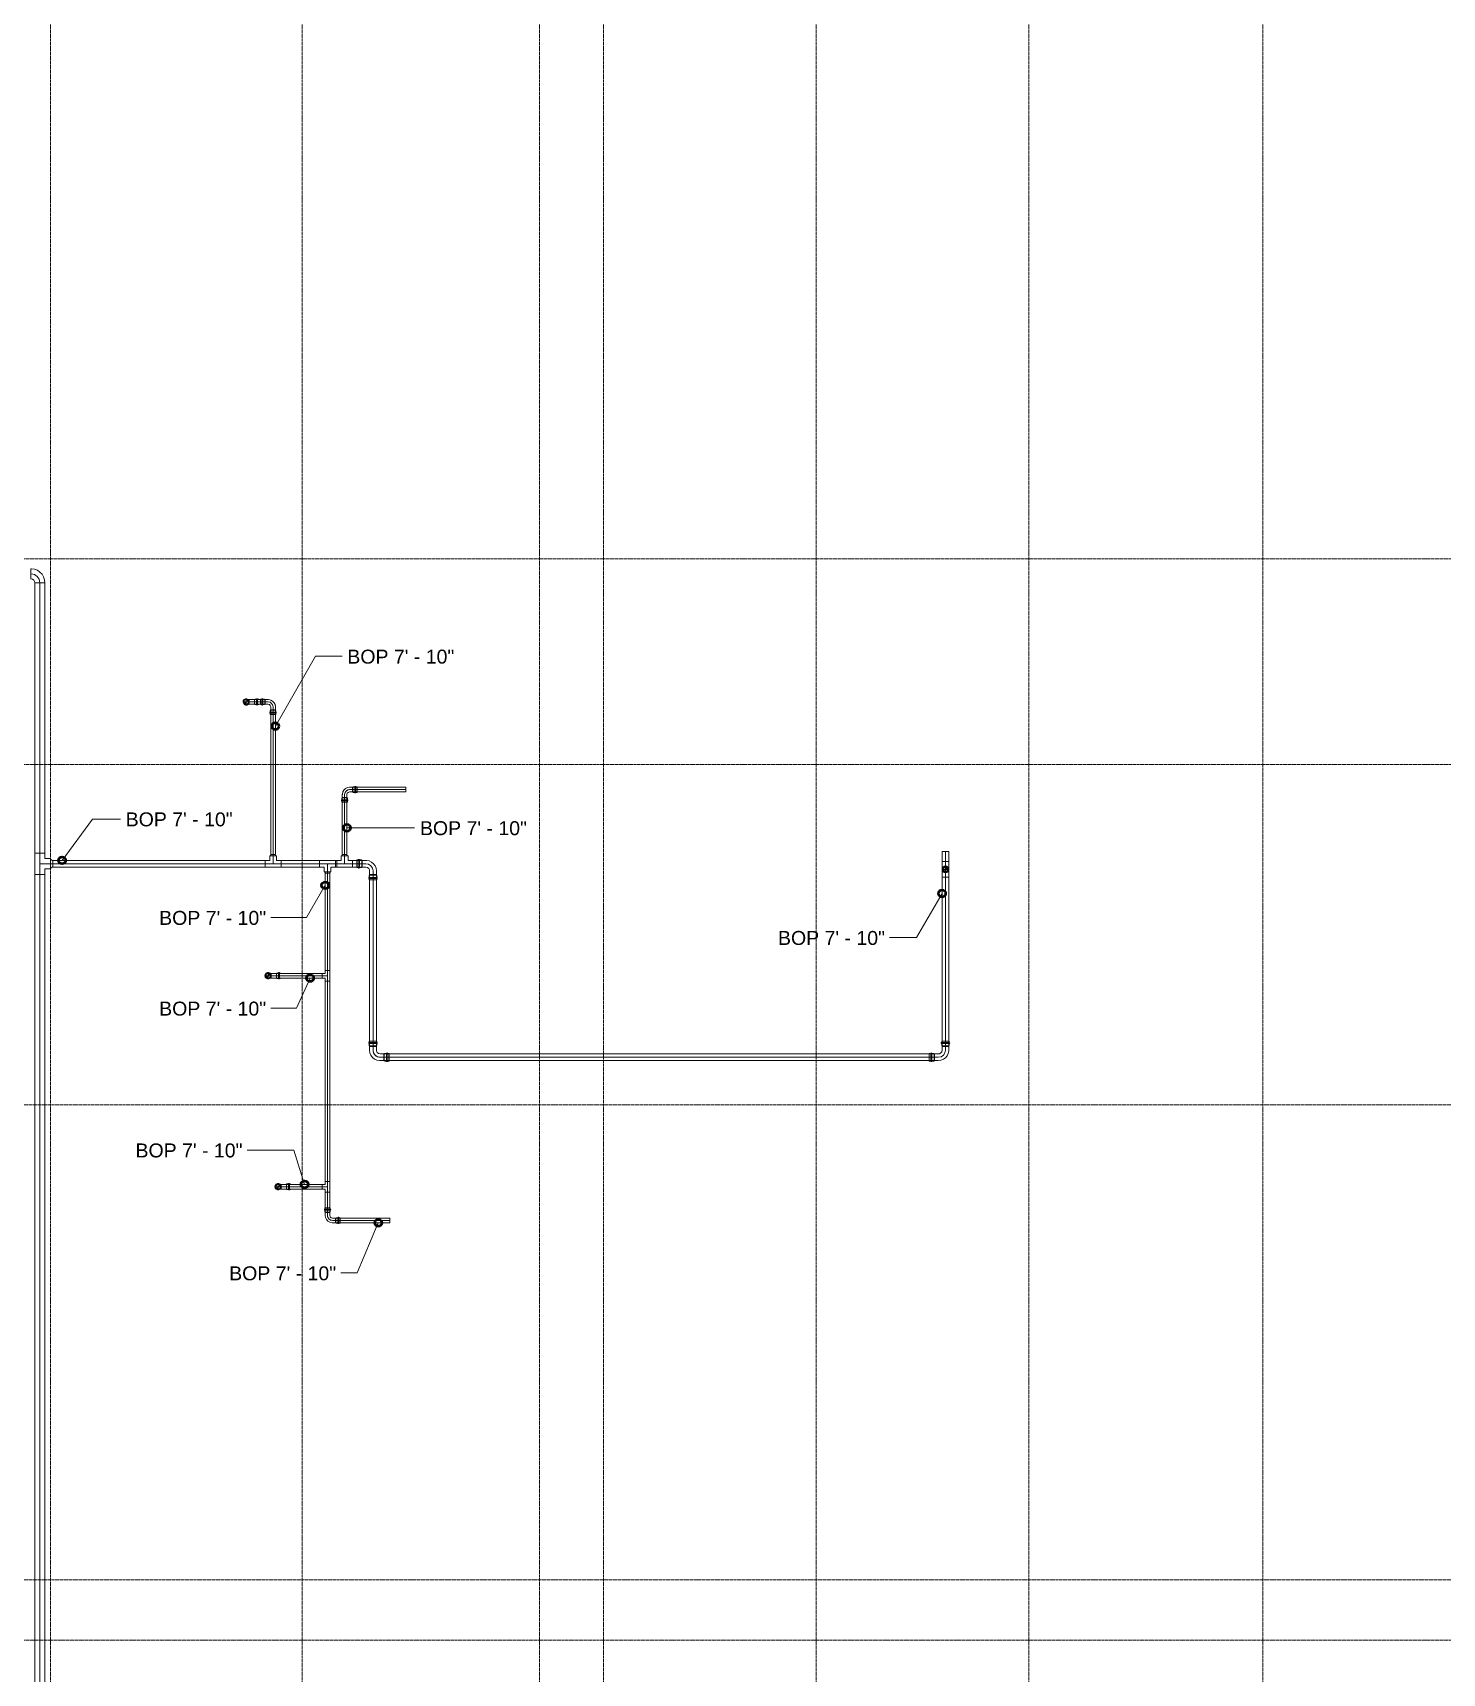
# Model space of a CAD drawing. Header units: inches. Extents: x -3648 to 241, y -496 to 1784.
# Drawn here: x -3017 to -2619.4, y 802.7 to 1265.4 of the extents above; entities that cross this region are included whole.
import ezdxf

# ---------------------------------------------------------------- set-up
doc = ezdxf.new("R2010")
doc.units = ezdxf.units.IN
doc.header["$MEASUREMENT"] = 0
doc.linetypes.add('Grid Line', pattern=[0.875, 0.5, -0.125, 0.125, -0.125])
for name, color, linetype, lineweight in [('G-ANNO-DIMS', 251, 'Continuous', 9), ('P-PIPE', 1, 'Continuous', 9), ('P-PIPE-CNTR', 1, 'Continuous', 9), ('S-GRID', 8, 'Continuous', 9)]:
    doc.layers.add(name, color=color, linetype=linetype, lineweight=lineweight)
doc.styles.add('Arial', font='arial.ttf', dxfattribs={"height": 3.934132})

# ---------------------------------------------------------------- blocks, each defined once
blk = doc.blocks.new('Victaulic-VicPress316-Elbow 90-45deg Style P568_P571 - Standard-523083-THIRD LEVEL')
at = {"layer": 'P-PIPE'}
for p, q in [((-3178.39, 1232.42), (-3178.39, 1231.96)), ((-3178.39, 1231.67), (-3178.39, 1231.33)), ((-3178.28, 1233.46), (-3178.28, 1232.52)), ((-3178.28, 1232.63), (-3178.28, 1231.33)), ((-3178.28, 1232.52), (-3177.63, 1232.52)), ((-3177.63, 1232.52), (-3178.28, 1232.52)), ((-3177.63, 1234.85), (-3177.63, 1234.85)), ((-3177.63, 1233.46), (-3177.63, 1234.85)), ((-3177.63, 1233.46), (-3177.63, 1232.52)), ((-3177.63, 1232.63), (-3177.63, 1232.63)), ((-3177.63, 1232.63), (-3177.63, 1232.63)), ((-3177.63, 1232.52), (-3176.97, 1232.52)), ((-3176.97, 1232.52), (-3177.63, 1232.52)), ((-3177.63, 1231.96), (-3177.63, 1231.96)), ((-3177.63, 1231.96), (-3177.63, 1231.96)), ((-3177.63, 1231.67), (-3177.63, 1231.67)), ((-3177.63, 1231.67), (-3177.63, 1231.67)), ((-3177.63, 1231.33), (-3177.63, 1231.33)), ((-3177.63, 1231.33), (-3177.63, 1231.33)), ((-3177.63, 1231.33), (-3177.63, 1231.33)), ((-3177.63, 1231.33), (-3177.63, 1231.33)), ((-3176.97, 1232.52), (-3176.97, 1233.46)), ((-3176.97, 1231.33), (-3176.97, 1232.63)), ((-3176.86, 1231.96), (-3176.86, 1232.42)), ((-3176.86, 1231.33), (-3176.86, 1231.67))]:
    blk.add_line(p, q, dxfattribs=at)
at = {"layer": 'P-PIPE', "flags": 128}
for points in [[(-3177.63, 1235.77), (-3178.02, 1235.67), (-3178.34, 1235.42), (-3178.52, 1235.05), (-3178.51, 1234.64), (-3178.32, 1234.27), (-3178, 1234.02), (-3177.63, 1233.94)], [(-3177.63, 1235.62), (-3177.99, 1235.53), (-3178.27, 1235.28), (-3178.39, 1234.92), (-3178.33, 1234.55), (-3178.1, 1234.25), (-3177.76, 1234.1), (-3177.63, 1234.09)], [(-3177.63, 1233.94), (-3177.23, 1234.04), (-3176.91, 1234.29), (-3176.73, 1234.66), (-3176.74, 1235.07), (-3176.93, 1235.44), (-3177.25, 1235.69), (-3177.63, 1235.77)], [(-3177.63, 1234.09), (-3177.26, 1234.18), (-3176.98, 1234.43), (-3176.86, 1234.79), (-3176.92, 1235.16), (-3177.15, 1235.46), (-3177.49, 1235.61), (-3177.63, 1235.62)], [(-3178.39, 1231.67), (-3178.51, 1231.74), (-3178.52, 1231.88), (-3178.41, 1231.96), (-3178.39, 1231.96)], [(-3178.39, 1232.42), (-3178.3, 1232.62), (-3178.28, 1232.63)], [(-3178.39, 1231.96), (-3178.3, 1231.96), (-3178.05, 1231.96), (-3177.69, 1231.96), (-3177.63, 1231.96)], [(-3177.63, 1231.96), (-3177.99, 1231.96), (-3178.27, 1231.96), (-3178.39, 1231.96), (-3178.39, 1231.96)], [(-3178.39, 1231.67), (-3178.3, 1231.67), (-3178.05, 1231.67), (-3177.69, 1231.67), (-3177.63, 1231.67)], [(-3177.63, 1231.67), (-3177.99, 1231.67), (-3178.27, 1231.67), (-3178.39, 1231.67), (-3178.39, 1231.67)], [(-3178.28, 1234.85), (-3178.28, 1234.76), (-3178.28, 1234.5), (-3178.28, 1234.09), (-3178.28, 1233.61), (-3178.28, 1233.46)], [(-3176.86, 1231.96), (-3176.95, 1231.96), (-3177.2, 1231.96), (-3177.56, 1231.96), (-3177.63, 1231.96)], [(-3177.63, 1231.96), (-3177.26, 1231.96), (-3176.98, 1231.96), (-3176.86, 1231.96), (-3176.86, 1231.96)], [(-3176.86, 1231.67), (-3176.95, 1231.67), (-3177.2, 1231.67), (-3177.56, 1231.67), (-3177.63, 1231.67)], [(-3177.63, 1231.67), (-3177.26, 1231.67), (-3176.98, 1231.67), (-3176.86, 1231.67), (-3176.86, 1231.67)], [(-3176.97, 1233.46), (-3176.97, 1233.96), (-3176.97, 1234.39), (-3176.97, 1234.7), (-3176.97, 1234.85), (-3176.97, 1234.85)], [(-3176.97, 1232.63), (-3176.86, 1232.44), (-3176.86, 1232.42)], [(-3176.86, 1231.96), (-3176.74, 1231.9), (-3176.73, 1231.76), (-3176.84, 1231.67), (-3176.86, 1231.67)]]:
    blk.add_lwpolyline(points, dxfattribs=at)
at = {"layer": 'P-PIPE'}
for radius, start, end in [(0.766, 90, 270), (0.766, 90, 270), (0.766, 90, 270), (0.658, 90, 270), (0.657, 90, 270), (0.658, 90, 180), (0.767, 270, 90), (0.767, 270, 90), (0.767, 270, 90), (0.658, 270, 90), (0.658, 270, 90), (0.658, 0, 90), (0.658, 180, 270), (0.658, 270, 0)]:
    blk.add_arc((-3177.63, 1234.85), radius, start, end, dxfattribs=at)
blk = doc.blocks.new('Victaulic-VicPress316-Elbow 90-45deg Style P568_P571 - Standard-1125944-THIRD LEVEL')
at = {"layer": 'P-PIPE'}
for p, q in [((-4.17, 1.06), (-4.55, 1.06)), ((-4.55, 1.06), (-4.55, -1.06)), ((-4.55, -1.06), (-4.55, 1.06)), ((-3.07, 0.95), (-4.55, 0.95)), ((-4.55, -0.95), (-4.55, 0.95)), ((-4.55, 0.95), (-4.55, -0.95)), ((-4.17, -1.06), (-4.17, 1.06)), ((-4.17, 1.06), (-4.17, -1.06)), ((-3.29, 1.06), (-3.85, 1.06)), ((-3.85, -1.06), (-3.85, 1.06)), ((-3.85, 1.06), (-3.85, -1.06)), ((-2.02, 0.95), (-3.18, 0.95)), ((-3.18, 0), (-3.18, 0.95)), ((-3.18, 0.95), (-3.18, 0)), ((-3.07, -0.95), (-3.07, 0.95)), ((-3.07, 0.95), (-3.07, -0.95)), ((-1.06, 4.55), (-1.06, 4.17)), ((1.06, 4.55), (-1.06, 4.55)), ((-1.06, 4.55), (1.06, 4.55)), ((-1.06, 4.17), (1.06, 4.17)), ((1.06, 4.17), (-1.06, 4.17)), ((-1.06, 3.85), (-1.06, 3.29)), ((-1.06, 3.85), (1.06, 3.85)), ((1.06, 3.85), (-1.06, 3.85)), ((-0.95, 4.55), (-0.95, 3.07)), ((-0.95, 4.55), (0.95, 4.55)), ((0.95, 4.55), (-0.95, 4.55)), ((-0.95, 3.18), (-0.95, 2.02)), ((0, 3.18), (-0.95, 3.18)), ((-0.95, 3.18), (0, 3.18)), ((-0.95, 3.07), (0.95, 3.07)), ((0.95, 3.07), (-0.95, 3.07)), ((0, 3.18), (0.95, 3.18)), ((0.95, 3.18), (0, 3.18)), ((0, 2.02), (0, 3.18)), ((0.95, 3.07), (0.95, 4.55)), ((0.95, 2.02), (0.95, 3.18)), ((1.06, 4.17), (1.06, 4.55)), ((1.06, 3.29), (1.06, 3.85)), ((-4.55, -0.95), (-3.07, -0.95)), ((-4.55, -1.06), (-4.17, -1.06)), ((-3.85, -1.06), (-3.29, -1.06)), ((-3.18, 0), (-3.18, -0.95)), ((-3.18, -0.95), (-3.18, 0)), ((-2.02, 0), (-3.18, 0)), ((-3.18, -0.95), (-2.02, -0.95))]:
    blk.add_line(p, q, dxfattribs=at)
at = {"layer": 'P-PIPE', "flags": 128}
for points in [[(-4.17, 1.06), (-4.1, 1.2), (-3.94, 1.21), (-3.85, 1.08), (-3.85, 1.06)], [(-4.17, 1.06), (-4.17, 0.97), (-4.17, 0.71), (-4.17, 0.32), (-4.17, -0.12), (-4.17, -0.54), (-4.17, -0.86), (-4.17, -1.04), (-4.17, -1.06)], [(-4.17, -1.06), (-4.17, -0.97), (-4.17, -0.71), (-4.17, -0.32), (-4.17, 0.12), (-4.17, 0.54), (-4.17, 0.86), (-4.17, 1.04), (-4.17, 1.06)], [(-3.85, -1.06), (-3.85, -0.97), (-3.85, -0.71), (-3.85, -0.32), (-3.85, 0.12), (-3.85, 0.54), (-3.85, 0.86), (-3.85, 1.04), (-3.85, 1.06)], [(-3.85, 1.06), (-3.85, 0.97), (-3.85, 0.71), (-3.85, 0.32), (-3.85, -0.12), (-3.85, -0.54), (-3.85, -0.86), (-3.85, -1.04), (-3.85, -1.06)], [(-3.29, 1.06), (-3.09, 0.97), (-3.07, 0.95)], [(-0.95, 2.02), (-1.04, 1.58), (-1.3, 1.22), (-1.69, 1), (-2.02, 0.95)], [(-2.02, -0.95), (-1.28, -0.86), (-0.59, -0.58), (0.02, -0.15), (0.49, 0.43), (0.81, 1.1), (0.94, 1.83), (0.95, 2.02)], [(-1.06, 3.85), (-1.2, 3.92), (-1.21, 4.08), (-1.08, 4.17), (-1.06, 4.17)], [(1.06, 4.17), (0.97, 4.17), (0.71, 4.17), (0.32, 4.17), (-0.12, 4.17), (-0.54, 4.17), (-0.86, 4.17), (-1.04, 4.17), (-1.06, 4.17)], [(-1.06, 4.17), (-0.97, 4.17), (-0.71, 4.17), (-0.32, 4.17), (0.12, 4.17), (0.54, 4.17), (0.86, 4.17), (1.04, 4.17), (1.06, 4.17)], [(-1.06, 3.85), (-0.97, 3.85), (-0.71, 3.85), (-0.32, 3.85), (0.12, 3.85), (0.54, 3.85), (0.86, 3.85), (1.04, 3.85), (1.06, 3.85)], [(1.06, 3.85), (0.97, 3.85), (0.71, 3.85), (0.32, 3.85), (-0.12, 3.85), (-0.54, 3.85), (-0.86, 3.85), (-1.04, 3.85), (-1.06, 3.85)], [(-0.95, 3.07), (-1.06, 3.26), (-1.06, 3.29)], [(1.06, 3.29), (0.97, 3.09), (0.95, 3.07)], [(1.06, 4.17), (1.2, 4.1), (1.21, 3.94), (1.08, 3.85), (1.06, 3.85)], [(-3.85, -1.06), (-3.92, -1.2), (-4.08, -1.21), (-4.17, -1.08), (-4.17, -1.06)], [(-3.07, -0.95), (-3.26, -1.06), (-3.29, -1.06)]]:
    blk.add_lwpolyline(points, dxfattribs=at)
at = {"layer": 'P-PIPE'}
blk.add_arc((-2.02, 2.02), 2.02, 270, 0, dxfattribs=at)
blk = doc.blocks.new('Victaulic-VicPress316-Elbow 90-45deg Style P568_P571 - Standard-V1-THIRD LEVEL')
at = {"layer": 'P-PIPE'}
for p, q in [((-3.18, 0.77), (-3.52, 0.77)), ((-3.52, 0.77), (-3.52, -0.77)), ((-3.52, -0.77), (-3.52, 0.77)), ((-2.22, 0.66), (-3.52, 0.66)), ((-3.52, -0.66), (-3.52, 0.66)), ((-3.52, 0.66), (-3.52, -0.66)), ((-3.18, -0.77), (-3.18, 0.77)), ((-3.18, 0.77), (-3.18, -0.77)), ((-2.44, 0.77), (-2.89, 0.77)), ((-2.89, -0.77), (-2.89, 0.77)), ((-2.89, 0.77), (-2.89, -0.77)), ((-1.39, 0.66), (-2.33, 0.66)), ((-2.33, 0), (-2.33, 0.66)), ((-2.33, 0.66), (-2.33, 0)), ((-2.22, -0.66), (-2.22, 0.66)), ((-2.22, 0.66), (-2.22, -0.66)), ((-0.77, 3.52), (-0.77, 3.18)), ((0.77, 3.52), (-0.77, 3.52)), ((-0.77, 3.52), (0.77, 3.52)), ((-0.77, 3.18), (0.77, 3.18)), ((0.77, 3.18), (-0.77, 3.18)), ((-0.77, 2.89), (-0.77, 2.44)), ((-0.77, 2.89), (0.77, 2.89)), ((0.77, 2.89), (-0.77, 2.89)), ((-0.66, 3.52), (-0.66, 2.22)), ((-0.66, 3.52), (0.66, 3.52)), ((0.66, 3.52), (-0.66, 3.52)), ((-0.66, 2.33), (-0.66, 1.39)), ((0, 2.33), (-0.66, 2.33)), ((-0.66, 2.33), (0, 2.33)), ((-0.66, 2.22), (0.66, 2.22)), ((0.66, 2.22), (-0.66, 2.22)), ((0, 2.33), (0.66, 2.33)), ((0.66, 2.33), (0, 2.33)), ((0, 1.39), (0, 2.33)), ((0.66, 2.22), (0.66, 3.52)), ((0.66, 1.39), (0.66, 2.33)), ((0.77, 3.18), (0.77, 3.52)), ((0.77, 2.44), (0.77, 2.89)), ((-3.52, -0.66), (-2.22, -0.66)), ((-3.52, -0.77), (-3.18, -0.77)), ((-2.89, -0.77), (-2.44, -0.77)), ((-2.33, 0), (-2.33, -0.66)), ((-2.33, -0.66), (-2.33, 0)), ((-1.39, 0), (-2.33, 0)), ((-2.33, -0.66), (-1.39, -0.66))]:
    blk.add_line(p, q, dxfattribs=at)
at = {"layer": 'P-PIPE', "flags": 128}
for points in [[(-3.18, 0.77), (-3.11, 0.89), (-2.98, 0.9), (-2.89, 0.79), (-2.89, 0.77)], [(-3.18, 0.77), (-3.18, 0.67), (-3.18, 0.42), (-3.18, 0.07), (-3.18, -0.3), (-3.18, -0.6), (-3.18, -0.75), (-3.18, -0.77)], [(-3.18, -0.77), (-3.18, -0.67), (-3.18, -0.42), (-3.18, -0.07), (-3.18, 0.3), (-3.18, 0.6), (-3.18, 0.75), (-3.18, 0.77)], [(-2.89, -0.77), (-2.89, -0.67), (-2.89, -0.42), (-2.89, -0.07), (-2.89, 0.3), (-2.89, 0.6), (-2.89, 0.75), (-2.89, 0.77)], [(-2.89, 0.77), (-2.89, 0.67), (-2.89, 0.42), (-2.89, 0.07), (-2.89, -0.3), (-2.89, -0.6), (-2.89, -0.75), (-2.89, -0.77)], [(-2.44, 0.77), (-2.24, 0.68), (-2.22, 0.66)], [(-0.66, 1.39), (-0.75, 1.04), (-1, 0.77), (-1.35, 0.66), (-1.39, 0.66)], [(-1.39, -0.66), (-0.78, -0.56), (-0.23, -0.29), (0.22, 0.13), (0.53, 0.67), (0.65, 1.27), (0.66, 1.39)], [(-0.77, 2.89), (-0.89, 2.96), (-0.9, 3.1), (-0.79, 3.18), (-0.77, 3.18)], [(0.77, 3.18), (0.67, 3.18), (0.42, 3.18), (0.07, 3.18), (-0.3, 3.18), (-0.6, 3.18), (-0.75, 3.18), (-0.77, 3.18)], [(-0.77, 3.18), (-0.67, 3.18), (-0.42, 3.18), (-0.07, 3.18), (0.3, 3.18), (0.6, 3.18), (0.75, 3.18), (0.77, 3.18)], [(-0.77, 2.89), (-0.67, 2.89), (-0.42, 2.89), (-0.07, 2.89), (0.3, 2.89), (0.6, 2.89), (0.75, 2.89), (0.77, 2.89)], [(0.77, 2.89), (0.67, 2.89), (0.42, 2.89), (0.07, 2.89), (-0.3, 2.89), (-0.6, 2.89), (-0.75, 2.89), (-0.77, 2.89)], [(-0.66, 2.22), (-0.77, 2.41), (-0.77, 2.44)], [(0.77, 2.44), (0.68, 2.24), (0.66, 2.22)], [(0.77, 3.18), (0.89, 3.11), (0.9, 2.98), (0.79, 2.89), (0.77, 2.89)], [(-2.89, -0.77), (-2.96, -0.89), (-3.1, -0.9), (-3.18, -0.79), (-3.18, -0.77)], [(-2.22, -0.66), (-2.41, -0.77), (-2.44, -0.77)]]:
    blk.add_lwpolyline(points, dxfattribs=at)
at = {"layer": 'P-PIPE'}
blk.add_arc((-1.39, 1.39), 1.39, 270, 0, dxfattribs=at)
blk = doc.blocks.new('Transition - Generic - Plumbing-CW-1022941-THIRD LEVEL')
at = {"layer": 'P-PIPE'}
for radius, start, end in [(0.8125, 0, 180), (0.8125, 180, 0), (0.5625, 0, 180), (0.5625, 180, 0)]:
    blk.add_arc((-2759.501061, 1029.409433), radius, start, end, dxfattribs=at)
blk = doc.blocks.new('Victaulic-VicPress316-Elbow 90-45deg Style P568_P571 - Standard-V2-THIRD LEVEL')
at = {"layer": 'P-PIPE'}
for p, q in [((-3203.7, 731.1), (-3203.7, 730.16)), ((-3203.05, 732.49), (-3203.05, 732.49)), ((-3203.05, 732.49), (-3203.05, 731.1)), ((-3203.05, 731.1), (-3203.05, 730.16)), ((-3202.39, 730.16), (-3202.39, 731.1)), ((-3203.81, 730.05), (-3203.81, 729.6)), ((-3203.81, 729.31), (-3203.81, 728.97)), ((-3203.7, 730.27), (-3203.7, 728.97)), ((-3203.05, 730.16), (-3203.7, 730.16)), ((-3203.7, 730.16), (-3203.05, 730.16)), ((-3203.05, 730.27), (-3203.05, 730.27)), ((-3203.05, 730.27), (-3203.05, 730.27)), ((-3202.39, 730.16), (-3203.05, 730.16)), ((-3203.05, 730.16), (-3202.39, 730.16)), ((-3203.05, 729.6), (-3203.05, 729.6)), ((-3203.05, 729.6), (-3203.05, 729.6)), ((-3203.05, 729.31), (-3203.05, 729.31)), ((-3203.05, 729.31), (-3203.05, 729.31)), ((-3203.05, 728.97), (-3203.05, 728.97)), ((-3203.05, 728.97), (-3203.05, 728.97)), ((-3203.05, 728.97), (-3203.05, 728.97)), ((-3203.05, 728.97), (-3203.05, 728.97)), ((-3202.39, 728.97), (-3202.39, 730.27)), ((-3202.28, 729.6), (-3202.28, 730.05)), ((-3202.28, 728.97), (-3202.28, 729.31))]:
    blk.add_line(p, q, dxfattribs=at)
at = {"layer": 'P-PIPE', "flags": 128}
for points in [[(-3203.05, 733.4), (-3203.45, 733.31), (-3203.76, 733.05), (-3203.94, 732.68), (-3203.93, 732.27), (-3203.75, 731.91), (-3203.42, 731.66), (-3203.05, 731.58)], [(-3203.05, 733.26), (-3203.41, 733.16), (-3203.69, 732.91), (-3203.81, 732.56), (-3203.75, 732.19), (-3203.52, 731.89), (-3203.18, 731.74), (-3203.05, 731.72)], [(-3203.7, 732.49), (-3203.7, 732.4), (-3203.7, 732.13), (-3203.7, 731.73), (-3203.7, 731.24), (-3203.7, 731.1)], [(-3203.05, 731.58), (-3202.65, 731.67), (-3202.33, 731.93), (-3202.15, 732.3), (-3202.16, 732.71), (-3202.35, 733.07), (-3202.67, 733.32), (-3203.05, 733.4)], [(-3203.05, 731.72), (-3202.68, 731.82), (-3202.41, 732.07), (-3202.28, 732.42), (-3202.34, 732.79), (-3202.57, 733.09), (-3202.91, 733.24), (-3203.05, 733.26)], [(-3202.39, 731.1), (-3202.39, 731.6), (-3202.39, 732.03), (-3202.39, 732.34), (-3202.39, 732.48), (-3202.39, 732.49)], [(-3203.81, 729.31), (-3203.93, 729.38), (-3203.94, 729.51), (-3203.83, 729.6), (-3203.81, 729.6)], [(-3203.81, 730.05), (-3203.72, 730.25), (-3203.7, 730.27)], [(-3203.81, 729.6), (-3203.72, 729.6), (-3203.47, 729.6), (-3203.11, 729.6), (-3203.05, 729.6)], [(-3203.05, 729.6), (-3203.41, 729.6), (-3203.69, 729.6), (-3203.81, 729.6), (-3203.81, 729.6)], [(-3203.81, 729.31), (-3203.72, 729.31), (-3203.47, 729.31), (-3203.11, 729.31), (-3203.05, 729.31)], [(-3203.05, 729.31), (-3203.41, 729.31), (-3203.69, 729.31), (-3203.81, 729.31), (-3203.81, 729.31)], [(-3202.28, 729.6), (-3202.37, 729.6), (-3202.62, 729.6), (-3202.98, 729.6), (-3203.05, 729.6)], [(-3203.05, 729.6), (-3202.68, 729.6), (-3202.41, 729.6), (-3202.28, 729.6), (-3202.28, 729.6)], [(-3202.28, 729.31), (-3202.37, 729.31), (-3202.62, 729.31), (-3202.98, 729.31), (-3203.05, 729.31)], [(-3203.05, 729.31), (-3202.68, 729.31), (-3202.41, 729.31), (-3202.28, 729.31), (-3202.28, 729.31)], [(-3202.39, 730.27), (-3202.28, 730.08), (-3202.28, 730.05)], [(-3202.28, 729.6), (-3202.16, 729.53), (-3202.15, 729.39), (-3202.26, 729.31), (-3202.28, 729.31)]]:
    blk.add_lwpolyline(points, dxfattribs=at)
at = {"layer": 'P-PIPE'}
for radius, start, end in [(0.767, 90, 270), (0.767, 90, 270), (0.767, 90, 270), (0.658, 90, 270), (0.658, 90, 270), (0.658, 90, 180), (0.658, 180, 270), (0.766, 270, 90), (0.766, 270, 90), (0.766, 270, 90), (0.658, 270, 90), (0.657, 270, 90), (0.658, 0, 90), (0.658, 270, 0)]:
    blk.add_arc((-3203.05, 732.49), radius, start, end, dxfattribs=at)
blk = doc.blocks.new('Elbow - Welded - Generic - Standard-1127339-THIRD LEVEL')
at = {"layer": 'P-PIPE'}
for p, q in [((-2.52, -1.44), (-2.52, 1.44)), ((-2.52, 1.44), (-2.52, -1.44)), ((1.44, 2.52), (-1.44, 2.52)), ((-1.44, 2.52), (1.44, 2.52))]:
    blk.add_line(p, q, dxfattribs=at)
at = {"layer": 'P-PIPE', "flags": 128}
for points in [[(-1.44, 2.52), (-1.53, 2.08), (-1.79, 1.72), (-2.18, 1.49), (-2.52, 1.44)], [(-2.52, -1.44), (-1.67, -1.34), (-0.85, -1.07), (-0.12, -0.62), (0.51, -0.03), (0.99, 0.68), (1.3, 1.48), (1.43, 2.33), (1.44, 2.52)]]:
    blk.add_lwpolyline(points, dxfattribs=at)

msp = doc.modelspace()

# ---------------------------------------------------------------- linework, layer by layer
at = {"layer": 'G-ANNO-DIMS'}
for p, q in [((-2948.54, 1069.83), (-2937.18, 1089.51)), ((-2937.18, 1089.51), (-2929.74, 1089.51)), ((-3008.72, 1031.95), (-3000.16, 1043.62)), ((-3000.16, 1043.62), (-2992.27, 1043.62)), ((-2928.34, 1041.13), (-2917.38, 1041.13)), ((-2917.38, 1041.13), (-2909.25, 1041.13)), ((-2934.49, 1024.92), (-2939.74, 1015.83)), ((-2760.45, 1022.62), (-2767.64, 1010.17)), ((-2939.74, 1015.83), (-2949.87, 1015.83)), ((-2767.64, 1010.17), (-2775.28, 1010.17)), ((-2938.75, 998.75), (-2942.57, 990.24)), ((-2942.57, 990.24), (-2949.87, 990.24)), ((-2943.37, 950.24), (-2956.54, 950.24)), ((-2940.3, 940.57), (-2943.37, 950.24)), ((-2919.5, 929.75), (-2925.48, 915.58)), ((-2925.48, 915.58), (-2930.12, 915.58))]:
    msp.add_line(p, q, dxfattribs=at)
at = {"layer": 'G-ANNO-DIMS', "lineweight": 50}
for centre in [(-2948.54, 1069.83), (-2928.34, 1041.13), (-3008.72, 1031.95), (-2934.49, 1024.92), (-2760.45, 1022.62), (-2938.75, 998.75), (-2940.3, 940.57), (-2919.5, 929.75)]:
    msp.add_circle(centre, 1, dxfattribs=at)
at = {"layer": 'P-PIPE'}
for p, q in [((-3016.44, 1110.25), (-3016.44, 1033.99)), ((-3016.44, 1110.25), (-3013.56, 1110.25)), ((-3013.56, 1033.99), (-3013.56, 1110.25)), ((-2951.53, 1077.31), (-2954.42, 1077.31)), ((-2954.42, 1077.31), (-2954.42, 1075.99)), ((-2954.42, 1075.99), (-2951.53, 1075.99)), ((-2951.53, 1077.31), (-2951.53, 1075.99)), ((-2949.86, 1074.32), (-2949.86, 1033.65)), ((-2949.86, 1074.32), (-2948.54, 1074.32)), ((-2948.54, 1033.65), (-2948.54, 1074.32)), ((-2911.75, 1052.57), (-2926.67, 1052.57)), ((-2926.67, 1052.57), (-2926.67, 1051.25)), ((-2926.67, 1051.25), (-2911.75, 1051.25)), ((-2911.75, 1052.57), (-2911.75, 1051.25)), ((-2929.66, 1049.58), (-2929.66, 1033.65)), ((-2929.66, 1049.58), (-2928.34, 1049.58)), ((-2928.34, 1033.65), (-2928.34, 1049.58)), ((-3016.44, 1033.99), (-3016.44, 1028.01)), ((-3013.56, 1033.99), (-3016.44, 1033.99)), ((-3016.44, 1033.99), (-3013.56, 1033.99)), ((-3016.44, 1033.99), (-3013.56, 1033.99)), ((-3013.56, 1032.44), (-3013.56, 1033.99)), ((-3012.01, 1032.44), (-3013.56, 1032.44)), ((-3012.01, 1029.56), (-3012.01, 1032.44)), ((-3012.01, 1032.44), (-3012.01, 1029.56)), ((-3011.35, 1031.81), (-3012.01, 1032.31)), ((-2951.44, 1031.95), (-3011.35, 1031.95)), ((-3011.35, 1031.95), (-3011.35, 1030.05)), ((-2951.44, 1031.95), (-2951.44, 1030.05)), ((-2950.15, 1031.95), (-2951.44, 1031.95)), ((-2951.44, 1031.95), (-2951.44, 1030.05)), ((-2951.44, 1030.05), (-2951.44, 1031.95)), ((-2950.15, 1033.24), (-2950.15, 1031.95)), ((-2948.25, 1033.24), (-2950.15, 1033.24)), ((-2950.15, 1033.24), (-2948.25, 1033.24)), ((-2949.76, 1033.65), (-2950.01, 1033.24)), ((-2949.86, 1033.65), (-2948.54, 1033.65)), ((-2948.39, 1033.24), (-2948.64, 1033.65)), ((-2948.25, 1031.95), (-2948.25, 1033.24)), ((-2946.95, 1031.95), (-2948.25, 1031.95)), ((-2946.95, 1031.95), (-2946.95, 1030.05)), ((-2946.95, 1030.05), (-2946.95, 1031.95)), ((-2936.08, 1031.95), (-2946.95, 1031.95)), ((-2946.95, 1030.05), (-2946.95, 1031.95)), ((-2931.59, 1031.95), (-2936.08, 1031.95)), ((-2936.08, 1030.05), (-2936.08, 1031.95)), ((-2936.08, 1031.95), (-2936.08, 1030.05)), ((-2936.08, 1030.05), (-2936.08, 1031.95)), ((-2931.24, 1031.95), (-2931.59, 1031.95)), ((-2931.59, 1030.05), (-2931.59, 1031.95)), ((-2931.59, 1030.05), (-2931.59, 1031.95)), ((-2931.59, 1031.95), (-2931.59, 1030.05)), ((-2929.95, 1031.95), (-2931.24, 1031.95)), ((-2931.24, 1031.95), (-2931.24, 1030.05)), ((-2931.24, 1030.05), (-2931.24, 1031.95)), ((-2931.24, 1030.05), (-2931.24, 1031.95)), ((-2929.95, 1033.24), (-2929.95, 1031.95)), ((-2928.05, 1033.24), (-2929.95, 1033.24)), ((-2929.95, 1033.24), (-2928.05, 1033.24)), ((-2929.56, 1033.65), (-2929.81, 1033.24)), ((-2929.66, 1033.65), (-2928.34, 1033.65)), ((-2928.19, 1033.24), (-2928.44, 1033.65)), ((-2928.05, 1031.95), (-2928.05, 1033.24)), ((-2926.76, 1031.95), (-2928.05, 1031.95)), ((-2924.18, 1031.95), (-2926.76, 1031.95)), ((-2926.76, 1030.05), (-2926.76, 1031.95)), ((-2926.76, 1031.95), (-2926.76, 1030.05)), ((-2926.76, 1030.05), (-2926.76, 1031.95)), ((-2924.18, 1030.05), (-2924.18, 1031.95)), ((-2760.45, 1034.43), (-2760.45, 1031.65)), ((-2758.55, 1034.43), (-2760.45, 1034.43)), ((-2758.55, 1031.65), (-2758.55, 1034.43)), ((-3016.44, 1028.01), (-3016.44, 675.38)), ((-3016.44, 1028.01), (-3013.56, 1028.01)), ((-3013.56, 1028.01), (-3016.44, 1028.01)), ((-3016.44, 1028.01), (-3013.56, 1028.01)), ((-3013.56, 1028.01), (-3013.56, 1029.56)), ((-3013.56, 1029.56), (-3012.01, 1029.56)), ((-3013.56, 675.38), (-3013.56, 1028.01)), ((-3012.01, 1029.69), (-3011.35, 1030.19)), ((-3011.35, 1030.05), (-2951.44, 1030.05)), ((-2951.44, 1030.05), (-2946.95, 1030.05)), ((-2946.95, 1030.05), (-2936.08, 1030.05)), ((-2936.08, 1030.05), (-2934.78, 1030.05)), ((-2934.78, 1030.05), (-2934.78, 1028.76)), ((-2932.88, 1028.76), (-2934.78, 1028.76)), ((-2934.78, 1028.76), (-2932.88, 1028.76)), ((-2934.65, 1028.76), (-2934.4, 1028.35)), ((-2934.49, 1028.35), (-2934.49, 1000.91)), ((-2933.18, 1028.35), (-2934.49, 1028.35)), ((-2933.27, 1028.35), (-2933.02, 1028.76)), ((-2933.18, 1000.91), (-2933.18, 1028.35)), ((-2932.88, 1030.05), (-2931.59, 1030.05)), ((-2932.88, 1028.76), (-2932.88, 1030.05)), ((-2931.59, 1030.05), (-2931.24, 1030.05)), ((-2931.24, 1030.05), (-2926.76, 1030.05)), ((-2926.76, 1030.05), (-2924.18, 1030.05)), ((-2921.95, 1027.82), (-2921.95, 979.6)), ((-2921.95, 1027.82), (-2920.05, 1027.82)), ((-2920.05, 979.6), (-2920.05, 1027.82)), ((-2758.55, 1031.65), (-2760.45, 1031.65)), ((-2760.45, 1031.65), (-2760.45, 1027.17)), ((-2760.45, 1027.17), (-2760.45, 979.6)), ((-2758.55, 1027.17), (-2760.45, 1027.17)), ((-2758.55, 1027.17), (-2758.55, 1031.65)), ((-2758.55, 979.6), (-2758.55, 1027.17)), ((-2935.33, 1000.07), (-2948.25, 1000.07)), ((-2948.25, 998.75), (-2948.25, 1000.07)), ((-2935.33, 998.75), (-2935.33, 1000.07)), ((-2934.49, 1000.07), (-2935.33, 1000.07)), ((-2935.33, 1000.07), (-2935.33, 998.75)), ((-2935.33, 998.75), (-2935.33, 1000.07)), ((-2933.18, 1000.91), (-2934.49, 1000.91)), ((-2934.49, 1000.91), (-2934.49, 1000.07)), ((-2934.49, 1000.91), (-2933.18, 1000.91)), ((-2933.18, 1000.91), (-2934.49, 1000.91)), ((-2933.18, 997.91), (-2933.18, 1000.91)), ((-2948.25, 998.75), (-2935.33, 998.75)), ((-2935.33, 998.75), (-2934.49, 998.75)), ((-2934.49, 998.75), (-2934.49, 997.91)), ((-2934.49, 997.91), (-2933.18, 997.91)), ((-2933.18, 997.91), (-2934.49, 997.91)), ((-2934.49, 997.91), (-2934.49, 941.41)), ((-2933.18, 997.91), (-2934.49, 997.91)), ((-2933.18, 941.41), (-2933.18, 997.91)), ((-2921.95, 979.6), (-2920.05, 979.6)), ((-2762.68, 977.37), (-2917.82, 977.37)), ((-2917.82, 975.47), (-2917.82, 977.37)), ((-2762.68, 975.47), (-2762.68, 977.37)), ((-2758.55, 979.6), (-2760.45, 979.6)), ((-2917.82, 975.47), (-2762.68, 975.47)), ((-2935.33, 940.57), (-2945.42, 940.57)), ((-2945.42, 939.25), (-2945.42, 940.57)), ((-2945.42, 939.25), (-2935.33, 939.25)), ((-2935.33, 939.25), (-2935.33, 940.57)), ((-2934.49, 940.57), (-2935.33, 940.57)), ((-2935.33, 940.57), (-2935.33, 939.25)), ((-2935.33, 939.25), (-2935.33, 940.57)), ((-2935.33, 939.25), (-2934.49, 939.25)), ((-2933.18, 941.41), (-2934.49, 941.41)), ((-2934.49, 941.41), (-2934.49, 940.57)), ((-2934.49, 941.41), (-2933.18, 941.41)), ((-2933.18, 941.41), (-2934.49, 941.41)), ((-2934.49, 939.25), (-2934.49, 938.41)), ((-2933.18, 938.41), (-2933.18, 941.41)), ((-2934.49, 938.41), (-2933.18, 938.41)), ((-2933.18, 938.41), (-2934.49, 938.41)), ((-2934.49, 938.41), (-2934.49, 932.74)), ((-2933.18, 938.41), (-2934.49, 938.41)), ((-2933.18, 932.74), (-2933.18, 938.41)), ((-2933.18, 932.74), (-2934.49, 932.74)), ((-2916.25, 931.07), (-2931.5, 931.07)), ((-2931.5, 931.07), (-2931.5, 929.75)), ((-2916.25, 931.07), (-2916.25, 929.75)), ((-2931.5, 929.75), (-2916.25, 929.75))]:
    msp.add_line(p, q, dxfattribs=at)
for centre, radius, start, end in [((-2956.75, 1076.65), 0.657, 0, 180), ((-2956.75, 1076.65), 0.657, 180, 0), ((-2956.75, 1076.32), 0.329, 90, 270), ((-2956.75, 1076.98), 0.329, 270, 90), ((-2759.5, 1029.41), 0.951, 90, 270), ((-2759.5, 1029.41), 0.657, 0, 180), ((-2759.5, 1029.41), 0.657, 180, 0), ((-2759.5, 1029.08), 0.329, 90, 270), ((-2759.5, 1029.41), 0.951, 270, 90), ((-2759.5, 1029.74), 0.329, 270, 90), ((-2950.58, 999.41), 0.657, 0, 180), ((-2950.58, 999.41), 0.657, 180, 0), ((-2950.58, 999.08), 0.329, 90, 270), ((-2950.58, 999.74), 0.329, 270, 90), ((-2947.75, 939.91), 0.657, 0, 180), ((-2947.75, 939.91), 0.657, 180, 0), ((-2947.75, 939.58), 0.329, 90, 270), ((-2947.75, 940.24), 0.329, 270, 90)]:
    msp.add_arc(centre, radius, start, end, dxfattribs=at)
at = {"layer": 'P-PIPE-CNTR'}
for p, q in [((-3015, 1110.25), (-3015, 1033.99)), ((-3015, 1110.25), (-3015, 1033.99)), ((-2957.75, 1076.65), (-2955.75, 1076.65)), ((-2956.75, 1075.65), (-2956.75, 1077.65)), ((-2955.36, 1076.65), (-2956.75, 1076.65)), ((-2954.42, 1076.65), (-2955.36, 1076.65)), ((-2951.53, 1076.65), (-2954.42, 1076.65)), ((-2951.53, 1076.65), (-2954.42, 1076.65)), ((-2950.59, 1076.65), (-2952.72, 1076.65)), ((-2950.59, 1076.65), (-2951.53, 1076.65)), ((-2949.2, 1074.32), (-2949.2, 1075.26)), ((-2949.2, 1074.32), (-2949.2, 1033.65)), ((-2949.2, 1074.32), (-2949.2, 1033.65)), ((-2929, 1050.52), (-2929, 1049.58)), ((-2929, 1050.52), (-2929, 1048.39)), ((-2926.67, 1051.91), (-2927.61, 1051.91)), ((-2911.75, 1051.91), (-2926.67, 1051.91)), ((-2911.75, 1051.91), (-2926.67, 1051.91)), ((-2929, 1049.58), (-2929, 1033.65)), ((-2929, 1049.58), (-2929, 1033.65)), ((-3015, 1028.01), (-3015, 1033.99)), ((-2949.2, 1033.24), (-2949.2, 1033.65)), ((-2949.2, 1033.24), (-2949.2, 1031)), ((-2929, 1033.24), (-2929, 1033.65)), ((-2929, 1033.24), (-2929, 1031)), ((-2759.5, 1031.65), (-2759.5, 1034.43)), ((-2759.5, 1031.65), (-2759.5, 1034.43)), ((-3012.01, 1031), (-3015, 1031)), ((-3015, 1028.01), (-3015, 675.38)), ((-3015, 1028.01), (-3015, 675.38)), ((-3012.01, 1031), (-3011.35, 1031)), ((-2951.44, 1031), (-3011.35, 1031)), ((-2951.44, 1031), (-3011.35, 1031)), ((-2946.95, 1031), (-2951.44, 1031)), ((-2946.95, 1031), (-2936.08, 1031)), ((-2946.95, 1031), (-2936.08, 1031)), ((-2931.59, 1031), (-2936.08, 1031)), ((-2933.83, 1028.76), (-2933.83, 1031)), ((-2933.83, 1028.76), (-2933.83, 1028.35)), ((-2933.83, 1000.91), (-2933.83, 1028.35)), ((-2933.83, 1000.91), (-2933.83, 1028.35)), ((-2931.59, 1031), (-2931.24, 1031)), ((-2931.59, 1031), (-2931.24, 1031)), ((-2926.76, 1031), (-2931.24, 1031)), ((-2926.76, 1031), (-2924.18, 1031)), ((-2926.76, 1031), (-2924.18, 1031)), ((-2923.02, 1031), (-2925.55, 1031)), ((-2923.02, 1031), (-2924.18, 1031)), ((-2921, 1027.82), (-2921, 1028.98)), ((-2921, 1027.82), (-2921, 979.6)), ((-2921, 1027.82), (-2921, 979.6)), ((-2760.5, 1029.41), (-2758.5, 1029.41)), ((-2759.5, 1031.65), (-2759.5, 1027.17)), ((-2759.5, 1028.41), (-2759.5, 1030.41)), ((-2759.5, 979.6), (-2759.5, 1027.17)), ((-2759.5, 979.6), (-2759.5, 1027.17)), ((-2951.58, 999.41), (-2949.58, 999.41)), ((-2950.58, 998.41), (-2950.58, 1000.41)), ((-2950.58, 999.41), (-2949.19, 999.41)), ((-2949.19, 999.41), (-2948.25, 999.41)), ((-2949.19, 999.41), (-2947.06, 999.41)), ((-2948.25, 999.41), (-2935.33, 999.41)), ((-2948.25, 999.41), (-2935.33, 999.41)), ((-2935.33, 999.41), (-2933.83, 999.41)), ((-2933.83, 1000.91), (-2933.83, 997.91)), ((-2933.83, 941.41), (-2933.83, 997.91)), ((-2933.83, 941.41), (-2933.83, 997.91)), ((-2759.5, 978.43), (-2759.5, 980.97)), ((-2921, 979.6), (-2921, 978.43)), ((-2918.98, 976.42), (-2917.82, 976.42)), ((-2918.98, 976.42), (-2916.45, 976.42)), ((-2917.82, 976.42), (-2762.68, 976.42)), ((-2917.82, 976.42), (-2762.68, 976.42)), ((-2762.68, 976.42), (-2761.52, 976.42)), ((-2759.5, 978.43), (-2759.5, 979.6)), ((-2948.75, 939.91), (-2946.75, 939.91)), ((-2947.75, 938.91), (-2947.75, 940.91)), ((-2947.75, 939.91), (-2946.36, 939.91)), ((-2946.36, 939.91), (-2945.42, 939.91)), ((-2946.36, 939.91), (-2944.23, 939.91)), ((-2945.42, 939.91), (-2935.33, 939.91)), ((-2945.42, 939.91), (-2935.33, 939.91)), ((-2935.33, 939.91), (-2933.83, 939.91)), ((-2933.83, 941.41), (-2933.83, 938.41)), ((-2933.83, 932.74), (-2933.83, 938.41)), ((-2933.83, 932.74), (-2933.83, 938.41)), ((-2933.83, 932.74), (-2933.83, 931.8)), ((-2932.44, 930.41), (-2931.5, 930.41)), ((-2932.44, 930.41), (-2930.31, 930.41)), ((-2916.25, 930.41), (-2931.5, 930.41)), ((-2916.25, 930.41), (-2931.5, 930.41))]:
    msp.add_line(p, q, dxfattribs=at)
for centre, radius, start, end in [((-3017.52, 1110.25), 2.52, 0, 90), ((-2950.59, 1075.26), 1.39, 0, 90), ((-2927.61, 1050.52), 1.39, 90, 180), ((-2923.02, 1028.98), 2.02, 0, 90), ((-2918.98, 978.43), 2.02, 180, 270), ((-2761.52, 978.43), 2.02, 270, 0), ((-2932.44, 931.8), 1.39, 180, 270)]:
    msp.add_arc(centre, radius, start, end, dxfattribs=at)
at = {"layer": 'S-GRID', "linetype": 'Grid Line'}
for p, q in [((-3012, 1771.74), (-3012, -484.26)), ((-2941, 1771.74), (-2941, -484.26)), ((-2874, 1771.74), (-2874, -484.26)), ((-2856, 1771.74), (-2856, -484.26)), ((-2796, 1771.74), (-2796, -484.26)), ((-2736, 1771.74), (-2736, -484.26)), ((-2670, 1771.74), (-2670, -484.26)), ((-3635.68, 1117), (228, 1117)), ((-3635.68, 1059), (228, 1059)), ((228, 963), (-3635.68, 963)), ((228, 829), (-3635.68, 829)), ((-3635.68, 812), (228, 812))]:
    msp.add_line(p, q, dxfattribs=at)

# ---------------------------------------------------------------- block references
at = {"layer": 'P-PIPE'}
for name, p, rotation in [('Elbow - Welded - Generic - Standard-1127339-THIRD LEVEL', (-3015, 1112.77), 90), ('Victaulic-VicPress316-Elbow 90-45deg Style P568_P571 - Standard-523083-THIRD LEVEL', (-1721.9, 4254.28), 90), ('Victaulic-VicPress316-Elbow 90-45deg Style P568_P571 - Standard-V1-THIRD LEVEL', (-2949.2, 1076.65), 90), ('Victaulic-VicPress316-Elbow 90-45deg Style P568_P571 - Standard-V1-THIRD LEVEL', (-2929, 1051.91), 180), ('Victaulic-VicPress316-Elbow 90-45deg Style P568_P571 - Standard-1125944-THIRD LEVEL', (-2921, 1031), 90), ('Victaulic-VicPress316-Elbow 90-45deg Style P568_P571 - Standard-V2-THIRD LEVEL', (-2218.09, 4202.46), 90), ('Victaulic-VicPress316-Elbow 90-45deg Style P568_P571 - Standard-1125944-THIRD LEVEL', (-2921, 976.42), 270), ('Victaulic-VicPress316-Elbow 90-45deg Style P568_P571 - Standard-V2-THIRD LEVEL', (-2215.26, 4142.96), 90), ('Victaulic-VicPress316-Elbow 90-45deg Style P568_P571 - Standard-V1-THIRD LEVEL', (-2933.83, 930.41), 270)]:
    msp.add_blockref(name, p, dxfattribs=dict(at, rotation=rotation))
for name, p in [('Transition - Generic - Plumbing-CW-1022941-THIRD LEVEL', (0, 0)), ('Victaulic-VicPress316-Elbow 90-45deg Style P568_P571 - Standard-1125944-THIRD LEVEL', (-2759.5, 976.42))]:
    msp.add_blockref(name, p, dxfattribs=at)

# ---------------------------------------------------------------- texts
at = {"layer": 'G-ANNO-DIMS', "char_height": 3.9341, "width": 35.952, "attachment_point": 1, "line_spacing_factor": 0.938532, "style": 'Arial'}
for insert in [(-2928.24, 1091.38), (-2990.77, 1045.49), (-2907.75, 1043), (-2981.33, 1017.7), (-2806.74, 1012.04), (-2981.33, 992.11), (-2988, 952.11), (-2961.58, 917.45)]:
    msp.add_mtext('BOP 7\' - 10"', dxfattribs=dict(at, insert=insert))

doc.saveas('drawing.dxf')
